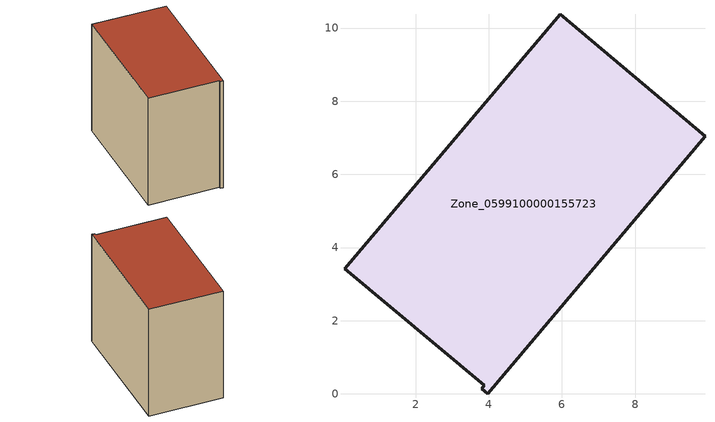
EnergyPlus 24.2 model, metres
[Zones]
Zone_0599100000155723
 floor ground (C_G): 0.06,3.42 5.95,10.38 9.91,7.04 3.97,0 3.8,0.14 3.88,0.23 z0.13
 wall outside (C_F): 9.91,7.04 5.95,10.38 0.06,3.42 3.88,0.23 3.8,0.14 3.97,0 9.91,7.04 z0.13:8.38
 roof outside (C_R): 5.95,10.38 0.06,3.42 3.88,0.23 3.8,0.14 3.97,0 9.91,7.04 z8.38
[BUILDING]
Pand.0599100000155723: North Axis=0; Terrain=City; Loads Convergence Tolerance Value=0.04; Temperature Convergence Tolerance Value=0.4; Solar Distribution=FullExterior; Maximum Number of Warmup Days=25; Minimum Number of Warmup Days=1
[Site:Location]
Rotterdam.The.Hague.AP_ZH_NLD Design_Conditions: Latitude=51.96; Longitude=4.45; Time Zone=1; Elevation=-4.5
[SITE:GROUNDTEMPERATURE:BUILDINGSURFACE]
18, 18, 18, 18, 18, 18, 18, 18, 18, 18, 18, 18
[MATERIAL] Thermal Absorptance=0.9; Solar Absorptance=0.7; Visible Absorptance=0.7
Name | Roughness | Thickness | Conductivity | Density | Specific Heat
G.TI.1946-1964 | MediumSmooth | 0.15 | 1 | 540 | 1210
F.TI.1946-1964 | Rough | 0.3 | 0.857143 | 1920 | 840
R.TI.1946-1964 | MediumRough | 0.2 | 0.277778 | 1500 | 1000
[CONSTRUCTION]
C_G: G.TI.1946-1964
C_F: F.TI.1946-1964
C_R: R.TI.1946-1964
[ZONE]
Zone_0599100000155723: Type=1; Multiplier=1; Ceiling Height=Autocalculate; Volume=Autocalculate; Floor Area=autocalculate; Part of Total Floor Area=Yes
[ZONEINFILTRATION:DESIGNFLOWRATE]
Infil_Zone_0599100000155723: Zone or ZoneList or Space or SpaceList=Zone_0599100000155723; Schedule=AlwaysOn; Design Flow Rate Calculation Method=Flow/Area; Flow Rate per Floor Area=0.003; Constant Term Coefficient=1; Temperature Term Coefficient=0; Velocity Term Coefficient=0; Velocity Squared Term Coefficient=0
[HVACTEMPLATE:ZONE:IDEALLOADSAIRSYSTEM]
Zone_0599100000155723: Maximum Heating Supply Air Temperature=50; Minimum Cooling Supply Air Temperature=13; Maximum Heating Supply Air Humidity Ratio=0.0156; Minimum Cooling Supply Air Humidity Ratio=0.0077; Heating Limit=NoLimit; Cooling Limit=NoLimit; Dehumidification Control Type=ConstantSensibleHeatRatio; Cooling Sensible Heat Ratio=0.7; Dehumidification Setpoint=60; Humidification Control Type=None; Humidification Setpoint=30; Outdoor Air Method=None; Outdoor Air Flow Rate per Person=0.00944; Outdoor Air Flow Rate per Zone Floor Area=0; Outdoor Air Flow Rate per Zone=0; Demand Controlled Ventilation Type=None; Outdoor Air Economizer Type=NoEconomizer; Heat Recovery Type=None; Sensible Heat Recovery Effectiveness=0.7; Latent Heat Recovery Effectiveness=0.65
[ZONECONTROL:THERMOSTAT]
ThermostatControl_Zone_0599100000155723: Zone or ZoneList=Zone_0599100000155723; Control Type Schedule=DualSetpointControlType; Control 1=Thermostat_Zone_0599100000155723; Temperature Difference Between Cutout And Setpoint=0
[THERMOSTATSETPOINT:DUALSETPOINT]
Thermostat_Zone_0599100000155723: Heating Setpoint Temperature Schedule=HeatingSetpoint_Zone_0599100000155723; Cooling Setpoint Temperature Schedule=CoolingSetpoint_Zone_0599100000155723
[SCHEDULE:COMPACT]
HeatingSetpoint_Zone_0599100000155723: Through: 12/31, For: AllDays, Until: 24:00, 21
CoolingSetpoint_Zone_0599100000155723: Through: 12/31, For: AllDays, Until: 24:00, 24
DualSetpointControlType: Through: 12/31, For: AllDays, Until: 24:00, 4
AlwaysOn: Through: 12/31, For: AllDays, Until: 24:00, 1
